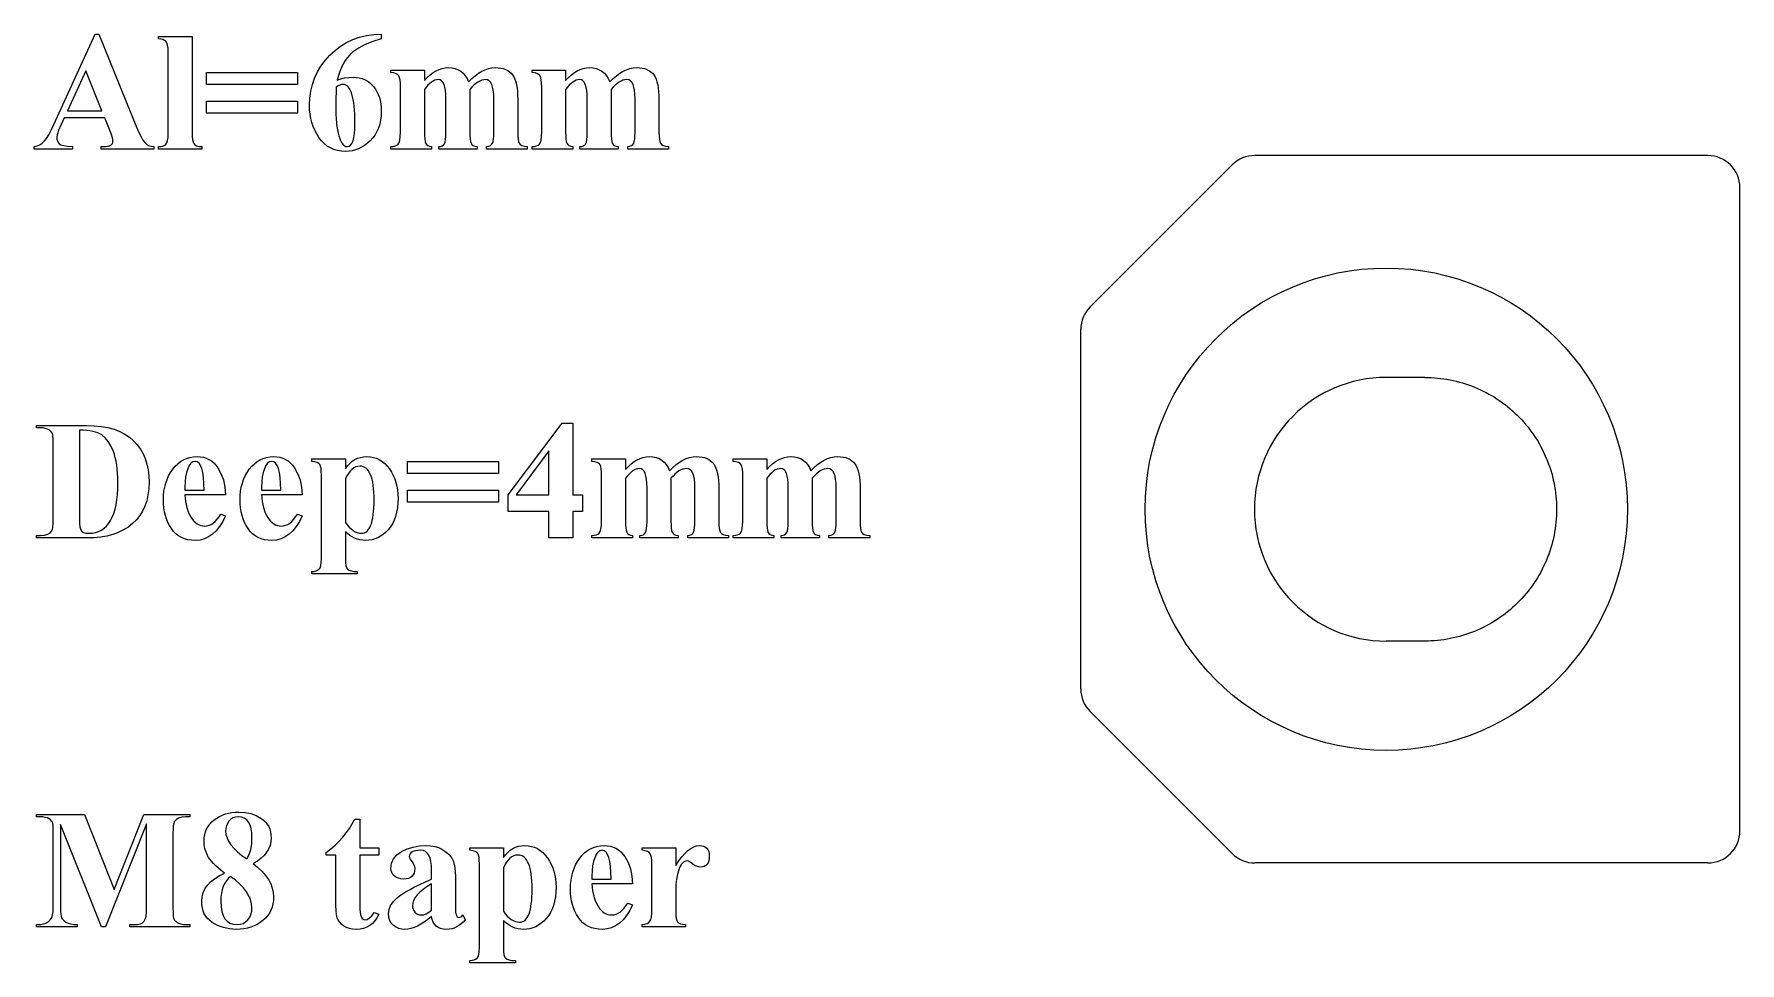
# Model space of a CAD drawing. Header units: millimetres. Extents: x -42.1 to 11, y -14.1 to 14.8.
import ezdxf

# ---------------------------------------------------------------- set-up
doc = ezdxf.new("R2010")
doc.units = ezdxf.units.MM

msp = doc.modelspace()

# ---------------------------------------------------------------- linework, layer by layer
at = {"color": 7, "linetype": 'Continuous', "lineweight": 25}
for p, q in [((-4.793, 10.707), (-9.207, 6.293)), ((10, 11), (-4.086, 11)), ((11, -10), (11, 10)), ((-9.5, -5.586), (-9.5, 5.586)), ((-9.207, -6.293), (-4.793, -10.707)), ((10, -11), (-4.086, -11))]:
    msp.add_line(p, q, dxfattribs=at)
at = {"color": 7, "linetype": 'Continuous', "flags": 128}
for points in [[(-39.857, 12.169), (-41.12, 12.169), (-41.12, 12.169), (-41.258, 11.868), (-41.258, 11.868), (-41.293, 11.787), (-41.319, 11.711), (-41.34, 11.639), (-41.353, 11.571), (-41.353, 11.571), (-41.348, 11.511), (-41.333, 11.457), (-41.31, 11.41), (-41.276, 11.369), (-41.222, 11.335), (-41.134, 11.31), (-41.016, 11.289), (-40.864, 11.276), (-40.864, 11.276), (-40.864, 11.201), (-40.864, 11.201), (-42.056, 11.201), (-42.056, 11.201), (-42.056, 11.276), (-42.056, 11.276), (-41.965, 11.297), (-41.882, 11.332), (-41.807, 11.381), (-41.74, 11.442), (-41.674, 11.527), (-41.602, 11.642), (-41.524, 11.788), (-41.44, 11.965), (-41.44, 11.965), (-40.157, 14.776), (-40.157, 14.776), (-40.045, 14.776), (-40.045, 14.776), (-38.868, 11.886), (-38.868, 11.886), (-38.797, 11.72), (-38.73, 11.585), (-38.671, 11.481), (-38.616, 11.406), (-38.559, 11.355), (-38.493, 11.315), (-38.417, 11.29), (-38.332, 11.276), (-38.332, 11.276), (-38.332, 11.201), (-38.332, 11.201), (-39.971, 11.201), (-39.971, 11.201), (-39.971, 11.276), (-39.971, 11.276), (-39.908, 11.276), (-39.908, 11.276), (-39.837, 11.278), (-39.774, 11.288), (-39.722, 11.3), (-39.679, 11.32), (-39.646, 11.345), (-39.622, 11.376), (-39.608, 11.411), (-39.603, 11.453), (-39.603, 11.453), (-39.608, 11.509), (-39.624, 11.577), (-39.65, 11.659), (-39.686, 11.753), (-39.686, 11.753), (-39.857, 12.169)], [(-37.141, 14.701), (-37.141, 11.685), (-37.141, 11.685), (-37.137, 11.583), (-37.128, 11.497), (-37.113, 11.427), (-37.092, 11.374), (-37.058, 11.334), (-37.005, 11.305), (-36.934, 11.285), (-36.843, 11.276), (-36.843, 11.276), (-36.843, 11.201), (-36.843, 11.201), (-38.183, 11.201), (-38.183, 11.201), (-38.183, 11.276), (-38.183, 11.276), (-38.116, 11.282), (-38.057, 11.296), (-38.007, 11.317), (-37.964, 11.347), (-37.93, 11.393), (-37.905, 11.466), (-37.89, 11.564), (-37.886, 11.688), (-37.886, 11.688), (-37.886, 14.217), (-37.886, 14.217), (-37.89, 14.34), (-37.904, 14.436), (-37.926, 14.507), (-37.959, 14.552), (-38, 14.582), (-38.051, 14.605), (-38.112, 14.619), (-38.183, 14.627), (-38.183, 14.627), (-38.183, 14.701), (-38.183, 14.701), (-37.141, 14.701)], [(-31.258, 14.776), (-31.258, 14.627), (-31.258, 14.627), (-31.523, 14.551), (-31.761, 14.457), (-31.971, 14.343), (-32.154, 14.21), (-32.235, 14.135), (-32.31, 14.05), (-32.378, 13.956), (-32.441, 13.852), (-32.498, 13.739), (-32.548, 13.616), (-32.593, 13.484), (-32.63, 13.342), (-32.63, 13.342), (-32.518, 13.383), (-32.397, 13.412), (-32.268, 13.43), (-32.129, 13.435), (-32.129, 13.435), (-32.034, 13.431), (-31.942, 13.417), (-31.856, 13.395), (-31.775, 13.362), (-31.698, 13.321), (-31.627, 13.27), (-31.559, 13.211), (-31.498, 13.142), (-31.442, 13.067), (-31.393, 12.985), (-31.351, 12.898), (-31.317, 12.806), (-31.292, 12.708), (-31.273, 12.606), (-31.261, 12.498), (-31.258, 12.384), (-31.258, 12.384), (-31.264, 12.239), (-31.28, 12.103), (-31.307, 11.976), (-31.344, 11.856), (-31.393, 11.745), (-31.452, 11.641), (-31.522, 11.546), (-31.604, 11.459), (-31.691, 11.381), (-31.78, 11.313), (-31.871, 11.256), (-31.964, 11.21), (-32.061, 11.173), (-32.159, 11.148), (-32.257, 11.132), (-32.36, 11.127), (-32.36, 11.127), (-32.491, 11.134), (-32.616, 11.154), (-32.732, 11.187), (-32.84, 11.235), (-32.942, 11.296), (-33.035, 11.37), (-33.12, 11.459), (-33.198, 11.56), (-33.266, 11.67), (-33.327, 11.784), (-33.377, 11.904), (-33.419, 12.028), (-33.45, 12.154), (-33.473, 12.287), (-33.487, 12.423), (-33.492, 12.564), (-33.492, 12.564), (-33.482, 12.789), (-33.452, 13.004), (-33.402, 13.211), (-33.334, 13.41), (-33.244, 13.601), (-33.136, 13.782), (-33.007, 13.956), (-32.859, 14.12), (-32.695, 14.271), (-32.522, 14.401), (-32.337, 14.513), (-32.142, 14.605), (-31.936, 14.677), (-31.721, 14.729), (-31.494, 14.763), (-31.258, 14.776)], [(-39.946, 12.393), (-40.452, 13.634), (-40.452, 13.634), (-41.019, 12.393), (-41.019, 12.393), (-39.946, 12.393)], [(-36.694, 13.584), (-33.864, 13.584), (-33.864, 13.584), (-33.864, 13.212), (-33.864, 13.212), (-36.694, 13.212), (-36.694, 13.212), (-36.694, 13.584)], [(-29.917, 13.659), (-29.918, 13.337), (-29.918, 13.337), (-29.828, 13.43), (-29.737, 13.51), (-29.645, 13.579), (-29.553, 13.634), (-29.46, 13.677), (-29.367, 13.709), (-29.273, 13.728), (-29.177, 13.733), (-29.177, 13.733), (-29.066, 13.726), (-28.963, 13.705), (-28.87, 13.67), (-28.787, 13.622), (-28.712, 13.559), (-28.647, 13.483), (-28.591, 13.392), (-28.545, 13.288), (-28.545, 13.288), (-28.442, 13.392), (-28.339, 13.483), (-28.235, 13.559), (-28.131, 13.622), (-28.027, 13.67), (-27.922, 13.705), (-27.817, 13.726), (-27.713, 13.733), (-27.713, 13.733), (-27.622, 13.73), (-27.537, 13.719), (-27.46, 13.702), (-27.389, 13.676), (-27.325, 13.645), (-27.268, 13.605), (-27.217, 13.56), (-27.174, 13.506), (-27.137, 13.445), (-27.104, 13.374), (-27.076, 13.292), (-27.053, 13.202), (-27.035, 13.099), (-27.024, 12.989), (-27.016, 12.868), (-27.013, 12.736), (-27.013, 12.736), (-27.013, 11.72), (-27.013, 11.72), (-27.011, 11.604), (-27.002, 11.51), (-26.988, 11.435), (-26.968, 11.383), (-26.934, 11.346), (-26.882, 11.315), (-26.808, 11.292), (-26.715, 11.276), (-26.715, 11.276), (-26.715, 11.201), (-26.715, 11.201), (-27.981, 11.201), (-27.981, 11.201), (-27.981, 11.276), (-27.981, 11.276), (-27.917, 11.288), (-27.865, 11.311), (-27.827, 11.342), (-27.8, 11.385), (-27.781, 11.441), (-27.768, 11.516), (-27.76, 11.606), (-27.758, 11.715), (-27.758, 11.715), (-27.758, 12.769), (-27.758, 12.769), (-27.761, 12.907), (-27.774, 13.028), (-27.794, 13.129), (-27.822, 13.213), (-27.858, 13.277), (-27.901, 13.324), (-27.953, 13.352), (-28.013, 13.361), (-28.013, 13.361), (-28.073, 13.356), (-28.134, 13.342), (-28.194, 13.318), (-28.255, 13.285), (-28.316, 13.242), (-28.378, 13.191), (-28.44, 13.129), (-28.503, 13.058), (-28.503, 13.058), (-28.503, 11.722), (-28.503, 11.722), (-28.5, 11.61), (-28.493, 11.516), (-28.482, 11.44), (-28.465, 11.383), (-28.44, 11.341), (-28.4, 11.308), (-28.347, 11.288), (-28.279, 11.276), (-28.279, 11.276), (-28.279, 11.201), (-28.279, 11.201), (-29.471, 11.201), (-29.471, 11.201), (-29.471, 11.276), (-29.471, 11.276), (-29.41, 11.285), (-29.36, 11.303), (-29.322, 11.331), (-29.294, 11.368), (-29.273, 11.421), (-29.259, 11.497), (-29.25, 11.594), (-29.247, 11.713), (-29.247, 11.713), (-29.247, 12.766), (-29.247, 12.766), (-29.251, 12.906), (-29.262, 13.027), (-29.28, 13.128), (-29.305, 13.212), (-29.339, 13.277), (-29.38, 13.324), (-29.428, 13.352), (-29.482, 13.361), (-29.482, 13.361), (-29.535, 13.356), (-29.588, 13.342), (-29.642, 13.318), (-29.695, 13.285), (-29.75, 13.242), (-29.806, 13.191), (-29.862, 13.129), (-29.918, 13.058), (-29.918, 13.058), (-29.918, 11.722), (-29.918, 11.722), (-29.915, 11.61), (-29.908, 11.517), (-29.895, 11.441), (-29.879, 11.385), (-29.854, 11.343), (-29.814, 11.312), (-29.76, 11.289), (-29.694, 11.276), (-29.694, 11.276), (-29.694, 11.201), (-29.694, 11.201), (-30.96, 11.201), (-30.96, 11.201), (-30.96, 11.276), (-30.96, 11.276), (-30.888, 11.285), (-30.826, 11.301), (-30.775, 11.325), (-30.734, 11.355), (-30.703, 11.404), (-30.68, 11.482), (-30.667, 11.589), (-30.662, 11.725), (-30.662, 11.725), (-30.662, 13.14), (-30.662, 13.14), (-30.665, 13.254), (-30.674, 13.347), (-30.688, 13.42), (-30.708, 13.474), (-30.74, 13.513), (-30.794, 13.545), (-30.867, 13.568), (-30.96, 13.584), (-30.96, 13.584), (-30.96, 13.659), (-30.96, 13.659), (-29.918, 13.659)], [(-25.524, 13.659), (-25.524, 13.337), (-25.524, 13.337), (-25.434, 13.43), (-25.344, 13.51), (-25.252, 13.579), (-25.16, 13.634), (-25.067, 13.677), (-24.974, 13.709), (-24.879, 13.728), (-24.784, 13.733), (-24.784, 13.733), (-24.672, 13.726), (-24.57, 13.705), (-24.477, 13.67), (-24.393, 13.622), (-24.318, 13.559), (-24.253, 13.483), (-24.197, 13.392), (-24.151, 13.288), (-24.151, 13.288), (-24.048, 13.392), (-23.945, 13.483), (-23.841, 13.559), (-23.738, 13.622), (-23.633, 13.67), (-23.528, 13.705), (-23.424, 13.726), (-23.319, 13.733), (-23.319, 13.733), (-23.228, 13.73), (-23.143, 13.719), (-23.066, 13.702), (-22.995, 13.676), (-22.931, 13.645), (-22.874, 13.605), (-22.823, 13.56), (-22.78, 13.506), (-22.743, 13.445), (-22.71, 13.374), (-22.682, 13.292), (-22.659, 13.202), (-22.642, 13.099), (-22.63, 12.989), (-22.622, 12.868), (-22.62, 12.736), (-22.62, 12.736), (-22.62, 11.72), (-22.62, 11.72), (-22.617, 11.604), (-22.608, 11.51), (-22.594, 11.435), (-22.574, 11.383), (-22.541, 11.346), (-22.488, 11.315), (-22.415, 11.292), (-22.322, 11.276), (-22.322, 11.276), (-22.322, 11.201), (-22.322, 11.201), (-23.588, 11.201), (-23.588, 11.201), (-23.588, 11.276), (-23.588, 11.276), (-23.524, 11.288), (-23.471, 11.311), (-23.433, 11.342), (-23.406, 11.385), (-23.388, 11.441), (-23.375, 11.516), (-23.367, 11.606), (-23.364, 11.715), (-23.364, 11.715), (-23.364, 12.769), (-23.364, 12.769), (-23.368, 12.907), (-23.381, 13.028), (-23.4, 13.129), (-23.428, 13.213), (-23.464, 13.277), (-23.507, 13.324), (-23.56, 13.352), (-23.619, 13.361), (-23.619, 13.361), (-23.68, 13.356), (-23.74, 13.342), (-23.801, 13.318), (-23.861, 13.285), (-23.923, 13.242), (-23.984, 13.191), (-24.046, 13.129), (-24.109, 13.058), (-24.109, 13.058), (-24.109, 11.722), (-24.109, 11.722), (-24.107, 11.61), (-24.1, 11.516), (-24.088, 11.44), (-24.072, 11.383), (-24.046, 11.341), (-24.007, 11.308), (-23.953, 11.288), (-23.886, 11.276), (-23.886, 11.276), (-23.886, 11.201), (-23.886, 11.201), (-25.077, 11.201), (-25.077, 11.201), (-25.077, 11.276), (-25.077, 11.276), (-25.017, 11.285), (-24.967, 11.303), (-24.928, 11.331), (-24.9, 11.368), (-24.879, 11.421), (-24.865, 11.497), (-24.856, 11.594), (-24.854, 11.713), (-24.854, 11.713), (-24.854, 12.766), (-24.854, 12.766), (-24.857, 12.906), (-24.869, 13.027), (-24.886, 13.128), (-24.912, 13.212), (-24.946, 13.277), (-24.986, 13.324), (-25.034, 13.352), (-25.089, 13.361), (-25.089, 13.361), (-25.141, 13.356), (-25.195, 13.342), (-25.248, 13.318), (-25.302, 13.285), (-25.356, 13.242), (-25.412, 13.191), (-25.468, 13.129), (-25.524, 13.058), (-25.524, 13.058), (-25.524, 11.722), (-25.524, 11.722), (-25.522, 11.61), (-25.515, 11.517), (-25.502, 11.441), (-25.485, 11.385), (-25.46, 11.343), (-25.42, 11.312), (-25.367, 11.289), (-25.3, 11.276), (-25.3, 11.276), (-25.3, 11.201), (-25.3, 11.201), (-26.566, 11.201), (-26.566, 11.201), (-26.566, 11.276), (-26.566, 11.276), (-26.494, 11.285), (-26.433, 11.301), (-26.381, 11.325), (-26.341, 11.355), (-26.309, 11.404), (-26.286, 11.482), (-26.273, 11.589), (-26.269, 11.725), (-26.269, 11.725), (-26.269, 13.14), (-26.269, 13.14), (-26.271, 13.254), (-26.28, 13.347), (-26.294, 13.42), (-26.314, 13.474), (-26.347, 13.513), (-26.4, 13.545), (-26.473, 13.568), (-26.566, 13.584), (-26.566, 13.584), (-26.566, 13.659), (-26.566, 13.659), (-25.524, 13.659)], [(-32.657, 13.125), (-32.664, 12.951), (-32.668, 12.804), (-32.672, 12.679), (-32.673, 12.58), (-32.673, 12.58), (-32.672, 12.427), (-32.667, 12.282), (-32.659, 12.146), (-32.648, 12.021), (-32.636, 11.904), (-32.619, 11.797), (-32.6, 11.699), (-32.577, 11.611), (-32.552, 11.533), (-32.525, 11.464), (-32.495, 11.407), (-32.463, 11.36), (-32.43, 11.324), (-32.394, 11.297), (-32.356, 11.282), (-32.316, 11.276), (-32.316, 11.276), (-32.26, 11.288), (-32.211, 11.321), (-32.17, 11.378), (-32.136, 11.459), (-32.111, 11.561), (-32.092, 11.687), (-32.081, 11.834), (-32.077, 12.005), (-32.077, 12.005), (-32.078, 12.152), (-32.083, 12.288), (-32.09, 12.415), (-32.1, 12.534), (-32.113, 12.642), (-32.129, 12.741), (-32.148, 12.83), (-32.169, 12.911), (-32.195, 12.982), (-32.221, 13.042), (-32.252, 13.095), (-32.285, 13.136), (-32.321, 13.17), (-32.36, 13.193), (-32.402, 13.207), (-32.447, 13.212), (-32.447, 13.212), (-32.49, 13.206), (-32.54, 13.19), (-32.595, 13.163), (-32.657, 13.125)], [(-36.694, 12.691), (-33.864, 12.691), (-33.864, 12.691), (-33.864, 12.318), (-33.864, 12.318), (-36.694, 12.318), (-36.694, 12.318), (-36.694, 12.691)], [(-27.311, 0.446), (-25.631, 2.68), (-25.631, 2.68), (-25.3, 2.68), (-25.3, 2.68), (-25.3, 0.446), (-25.3, 0.446), (-25.003, 0.446), (-25.003, 0.446), (-25.003, -0.075), (-25.003, -0.075), (-25.3, -0.075), (-25.3, -0.075), (-25.3, -0.894), (-25.3, -0.894), (-26.045, -0.894), (-26.045, -0.894), (-26.045, -0.075), (-26.045, -0.075), (-27.311, -0.075), (-27.311, -0.075), (-27.311, 0.446)], [(-41.981, -0.894), (-41.981, -0.82), (-41.981, -0.82), (-41.859, -0.82), (-41.859, -0.82), (-41.733, -0.809), (-41.631, -0.779), (-41.552, -0.73), (-41.5, -0.667), (-41.482, -0.619), (-41.469, -0.543), (-41.462, -0.441), (-41.46, -0.311), (-41.46, -0.311), (-41.46, 2.023), (-41.46, 2.023), (-41.461, 2.12), (-41.464, 2.203), (-41.469, 2.268), (-41.476, 2.318), (-41.489, 2.359), (-41.512, 2.397), (-41.546, 2.432), (-41.59, 2.466), (-41.644, 2.495), (-41.707, 2.515), (-41.778, 2.528), (-41.859, 2.531), (-41.859, 2.531), (-41.981, 2.531), (-41.981, 2.531), (-41.981, 2.606), (-41.981, 2.606), (-40.427, 2.606), (-40.427, 2.606), (-40.188, 2.599), (-39.966, 2.577), (-39.759, 2.539), (-39.568, 2.487), (-39.394, 2.421), (-39.234, 2.339), (-39.09, 2.243), (-38.962, 2.131), (-38.849, 2.008), (-38.751, 1.873), (-38.669, 1.728), (-38.601, 1.574), (-38.549, 1.407), (-38.512, 1.23), (-38.488, 1.044), (-38.481, 0.846), (-38.481, 0.846), (-38.489, 0.64), (-38.514, 0.448), (-38.553, 0.267), (-38.609, 0.099), (-38.683, -0.057), (-38.771, -0.199), (-38.875, -0.33), (-38.996, -0.448), (-39.131, -0.552), (-39.277, -0.643), (-39.438, -0.72), (-39.61, -0.783), (-39.795, -0.832), (-39.993, -0.866), (-40.203, -0.887), (-40.427, -0.894), (-40.427, -0.894), (-41.981, -0.894)], [(-40.641, 2.457), (-40.641, -0.354), (-40.641, -0.354), (-40.639, -0.457), (-40.629, -0.542), (-40.615, -0.61), (-40.596, -0.662), (-40.564, -0.698), (-40.515, -0.724), (-40.449, -0.74), (-40.365, -0.745), (-40.365, -0.745), (-40.255, -0.74), (-40.151, -0.721), (-40.054, -0.69), (-39.965, -0.646), (-39.882, -0.592), (-39.807, -0.524), (-39.739, -0.444), (-39.679, -0.352), (-39.625, -0.247), (-39.579, -0.131), (-39.539, -0.002), (-39.506, 0.14), (-39.482, 0.294), (-39.463, 0.459), (-39.453, 0.637), (-39.449, 0.828), (-39.449, 0.828), (-39.452, 0.976), (-39.459, 1.116), (-39.469, 1.249), (-39.484, 1.375), (-39.505, 1.492), (-39.53, 1.603), (-39.558, 1.705), (-39.591, 1.8), (-39.667, 1.97), (-39.751, 2.112), (-39.845, 2.226), (-39.949, 2.314), (-40.007, 2.347), (-40.073, 2.378), (-40.146, 2.402), (-40.229, 2.423), (-40.32, 2.438), (-40.419, 2.449), (-40.526, 2.456), (-40.641, 2.457)], [(-36.098, 0.446), (-37.364, 0.446), (-37.364, 0.446), (-37.345, 0.242), (-37.306, 0.057), (-37.249, -0.107), (-37.173, -0.252), (-37.129, -0.315), (-37.083, -0.37), (-37.033, -0.416), (-36.98, -0.455), (-36.926, -0.484), (-36.869, -0.505), (-36.809, -0.517), (-36.746, -0.522), (-36.746, -0.522), (-36.68, -0.516), (-36.615, -0.499), (-36.551, -0.47), (-36.488, -0.429), (-36.426, -0.377), (-36.365, -0.313), (-36.305, -0.237), (-36.247, -0.15), (-36.247, -0.15), (-36.098, -0.207), (-36.098, -0.207), (-36.188, -0.386), (-36.287, -0.541), (-36.393, -0.671), (-36.506, -0.778), (-36.628, -0.862), (-36.758, -0.921), (-36.895, -0.957), (-37.041, -0.969), (-37.041, -0.969), (-37.161, -0.963), (-37.274, -0.946), (-37.378, -0.918), (-37.475, -0.877), (-37.564, -0.826), (-37.646, -0.762), (-37.719, -0.687), (-37.786, -0.601), (-37.844, -0.507), (-37.895, -0.407), (-37.937, -0.303), (-37.972, -0.193), (-38, -0.079), (-38.019, 0.041), (-38.031, 0.166), (-38.035, 0.295), (-38.035, 0.295), (-38.03, 0.432), (-38.016, 0.564), (-37.994, 0.689), (-37.962, 0.811), (-37.922, 0.927), (-37.872, 1.038), (-37.812, 1.144), (-37.745, 1.244), (-37.669, 1.336), (-37.589, 1.417), (-37.503, 1.484), (-37.411, 1.54), (-37.313, 1.582), (-37.21, 1.613), (-37.101, 1.632), (-36.987, 1.638), (-36.987, 1.638), (-36.886, 1.632), (-36.792, 1.617), (-36.702, 1.589), (-36.62, 1.551), (-36.542, 1.503), (-36.47, 1.444), (-36.404, 1.373), (-36.344, 1.293), (-36.243, 1.112), (-36.168, 0.91), (-36.119, 0.688), (-36.098, 0.446)], [(-33.715, 0.446), (-34.981, 0.446), (-34.981, 0.446), (-34.962, 0.242), (-34.923, 0.057), (-34.866, -0.107), (-34.791, -0.252), (-34.746, -0.315), (-34.7, -0.37), (-34.65, -0.416), (-34.597, -0.455), (-34.543, -0.484), (-34.486, -0.505), (-34.426, -0.517), (-34.363, -0.522), (-34.363, -0.522), (-34.297, -0.516), (-34.232, -0.499), (-34.168, -0.47), (-34.105, -0.429), (-34.044, -0.377), (-33.982, -0.313), (-33.922, -0.237), (-33.864, -0.15), (-33.864, -0.15), (-33.715, -0.207), (-33.715, -0.207), (-33.805, -0.386), (-33.904, -0.541), (-34.01, -0.671), (-34.123, -0.778), (-34.245, -0.862), (-34.375, -0.921), (-34.512, -0.957), (-34.658, -0.969), (-34.658, -0.969), (-34.778, -0.963), (-34.891, -0.946), (-34.995, -0.918), (-35.092, -0.877), (-35.181, -0.826), (-35.263, -0.762), (-35.336, -0.687), (-35.403, -0.601), (-35.461, -0.507), (-35.512, -0.407), (-35.554, -0.303), (-35.589, -0.193), (-35.617, -0.079), (-35.636, 0.041), (-35.648, 0.166), (-35.652, 0.295), (-35.652, 0.295), (-35.647, 0.432), (-35.633, 0.564), (-35.611, 0.689), (-35.579, 0.811), (-35.539, 0.927), (-35.489, 1.038), (-35.429, 1.144), (-35.362, 1.244), (-35.286, 1.336), (-35.206, 1.417), (-35.12, 1.484), (-35.028, 1.54), (-34.93, 1.582), (-34.827, 1.613), (-34.718, 1.632), (-34.604, 1.638), (-34.604, 1.638), (-34.503, 1.632), (-34.409, 1.617), (-34.319, 1.589), (-34.237, 1.551), (-34.159, 1.503), (-34.087, 1.444), (-34.021, 1.373), (-33.961, 1.293), (-33.86, 1.112), (-33.785, 0.91), (-33.736, 0.688), (-33.715, 0.446)], [(-32.375, -0.69), (-32.375, -1.565), (-32.375, -1.565), (-32.37, -1.669), (-32.358, -1.754), (-32.335, -1.821), (-32.304, -1.866), (-32.259, -1.897), (-32.193, -1.919), (-32.107, -1.932), (-32.003, -1.937), (-32.003, -1.937), (-32.003, -2.011), (-32.003, -2.011), (-33.418, -2.011), (-33.418, -2.011), (-33.418, -1.937), (-33.418, -1.937), (-33.349, -1.931), (-33.288, -1.918), (-33.237, -1.897), (-33.195, -1.868), (-33.163, -1.823), (-33.138, -1.751), (-33.124, -1.654), (-33.12, -1.531), (-33.12, -1.531), (-33.12, 1.073), (-33.12, 1.073), (-33.123, 1.178), (-33.131, 1.265), (-33.148, 1.335), (-33.169, 1.387), (-33.202, 1.427), (-33.255, 1.457), (-33.327, 1.478), (-33.418, 1.489), (-33.418, 1.489), (-33.418, 1.563), (-33.418, 1.563), (-32.375, 1.563), (-32.375, 1.563), (-32.375, 1.262), (-32.375, 1.262), (-32.307, 1.35), (-32.235, 1.426), (-32.16, 1.491), (-32.079, 1.543), (-31.994, 1.585), (-31.905, 1.614), (-31.812, 1.632), (-31.714, 1.638), (-31.714, 1.638), (-31.606, 1.632), (-31.502, 1.613), (-31.406, 1.584), (-31.314, 1.542), (-31.228, 1.487), (-31.147, 1.421), (-31.072, 1.343), (-31.003, 1.254), (-30.94, 1.156), (-30.887, 1.053), (-30.84, 0.946), (-30.803, 0.836), (-30.774, 0.72), (-30.753, 0.6), (-30.741, 0.475), (-30.737, 0.346), (-30.737, 0.346), (-30.741, 0.189), (-30.755, 0.042), (-30.78, -0.095), (-30.812, -0.223), (-30.855, -0.34), (-30.908, -0.449), (-30.971, -0.546), (-31.042, -0.635), (-31.118, -0.713), (-31.199, -0.781), (-31.282, -0.838), (-31.368, -0.885), (-31.457, -0.922), (-31.549, -0.948), (-31.643, -0.964), (-31.741, -0.969), (-31.741, -0.969), (-31.833, -0.964), (-31.92, -0.951), (-32.005, -0.929), (-32.086, -0.899), (-32.163, -0.859), (-32.238, -0.812), (-32.307, -0.755), (-32.375, -0.69)], [(-27.061, 0.446), (-26.045, 0.446), (-26.045, 0.446), (-26.045, 1.816), (-26.045, 1.816), (-27.061, 0.446)], [(-23.662, 1.563), (-23.662, 1.241), (-23.662, 1.241), (-23.573, 1.334), (-23.482, 1.414), (-23.39, 1.483), (-23.298, 1.539), (-23.205, 1.582), (-23.112, 1.613), (-23.018, 1.632), (-22.922, 1.638), (-22.922, 1.638), (-22.81, 1.631), (-22.708, 1.61), (-22.615, 1.575), (-22.531, 1.526), (-22.457, 1.463), (-22.392, 1.387), (-22.336, 1.297), (-22.289, 1.192), (-22.289, 1.192), (-22.187, 1.297), (-22.083, 1.387), (-21.98, 1.463), (-21.876, 1.526), (-21.771, 1.575), (-21.667, 1.61), (-21.562, 1.631), (-21.457, 1.638), (-21.457, 1.638), (-21.366, 1.634), (-21.282, 1.624), (-21.205, 1.606), (-21.134, 1.581), (-21.07, 1.549), (-21.013, 1.51), (-20.962, 1.464), (-20.919, 1.411), (-20.881, 1.349), (-20.849, 1.278), (-20.821, 1.197), (-20.797, 1.106), (-20.78, 1.003), (-20.768, 0.893), (-20.76, 0.772), (-20.758, 0.64), (-20.758, 0.64), (-20.758, -0.375), (-20.758, -0.375), (-20.756, -0.492), (-20.746, -0.586), (-20.732, -0.66), (-20.713, -0.713), (-20.679, -0.75), (-20.626, -0.78), (-20.553, -0.804), (-20.46, -0.82), (-20.46, -0.82), (-20.46, -0.894), (-20.46, -0.894), (-21.726, -0.894), (-21.726, -0.894), (-21.726, -0.82), (-21.726, -0.82), (-21.662, -0.808), (-21.61, -0.785), (-21.571, -0.754), (-21.545, -0.71), (-21.526, -0.655), (-21.513, -0.58), (-21.505, -0.489), (-21.503, -0.381), (-21.503, -0.381), (-21.503, 0.673), (-21.503, 0.673), (-21.506, 0.811), (-21.519, 0.932), (-21.539, 1.034), (-21.567, 1.117), (-21.603, 1.181), (-21.646, 1.228), (-21.698, 1.256), (-21.757, 1.265), (-21.757, 1.265), (-21.818, 1.261), (-21.878, 1.247), (-21.939, 1.222), (-21.999, 1.19), (-22.061, 1.147), (-22.123, 1.095), (-22.184, 1.034), (-22.247, 0.963), (-22.247, 0.963), (-22.247, -0.374), (-22.247, -0.374), (-22.245, -0.486), (-22.238, -0.58), (-22.226, -0.656), (-22.21, -0.713), (-22.184, -0.755), (-22.145, -0.787), (-22.091, -0.808), (-22.024, -0.82), (-22.024, -0.82), (-22.024, -0.894), (-22.024, -0.894), (-23.215, -0.894), (-23.215, -0.894), (-23.215, -0.82), (-23.215, -0.82), (-23.155, -0.811), (-23.105, -0.793), (-23.066, -0.765), (-23.039, -0.728), (-23.018, -0.674), (-23.004, -0.599), (-22.994, -0.502), (-22.992, -0.382), (-22.992, -0.382), (-22.992, 0.671), (-22.992, 0.671), (-22.995, 0.81), (-23.007, 0.931), (-23.025, 1.033), (-23.05, 1.116), (-23.084, 1.181), (-23.125, 1.228), (-23.172, 1.256), (-23.227, 1.265), (-23.227, 1.265), (-23.279, 1.261), (-23.333, 1.247), (-23.386, 1.222), (-23.44, 1.19), (-23.495, 1.147), (-23.55, 1.095), (-23.606, 1.034), (-23.662, 0.963), (-23.662, 0.963), (-23.662, -0.374), (-23.662, -0.374), (-23.66, -0.486), (-23.653, -0.579), (-23.64, -0.655), (-23.624, -0.71), (-23.598, -0.752), (-23.559, -0.784), (-23.505, -0.807), (-23.439, -0.82), (-23.439, -0.82), (-23.439, -0.894), (-23.439, -0.894), (-24.705, -0.894), (-24.705, -0.894), (-24.705, -0.82), (-24.705, -0.82), (-24.633, -0.811), (-24.571, -0.794), (-24.52, -0.771), (-24.479, -0.741), (-24.448, -0.692), (-24.424, -0.614), (-24.412, -0.507), (-24.407, -0.371), (-24.407, -0.371), (-24.407, 1.044), (-24.407, 1.044), (-24.409, 1.158), (-24.419, 1.251), (-24.432, 1.325), (-24.452, 1.378), (-24.485, 1.418), (-24.538, 1.449), (-24.612, 1.472), (-24.705, 1.489), (-24.705, 1.489), (-24.705, 1.563), (-24.705, 1.563), (-23.662, 1.563)], [(-19.269, 1.563), (-19.269, 1.241), (-19.269, 1.241), (-19.179, 1.334), (-19.088, 1.414), (-18.996, 1.483), (-18.904, 1.539), (-18.811, 1.582), (-18.718, 1.613), (-18.624, 1.632), (-18.529, 1.638), (-18.529, 1.638), (-18.417, 1.631), (-18.314, 1.61), (-18.221, 1.575), (-18.138, 1.526), (-18.063, 1.463), (-17.998, 1.387), (-17.942, 1.297), (-17.896, 1.192), (-17.896, 1.192), (-17.793, 1.297), (-17.69, 1.387), (-17.586, 1.463), (-17.483, 1.526), (-17.378, 1.575), (-17.273, 1.61), (-17.168, 1.631), (-17.064, 1.638), (-17.064, 1.638), (-16.973, 1.634), (-16.888, 1.624), (-16.811, 1.606), (-16.74, 1.581), (-16.676, 1.549), (-16.619, 1.51), (-16.568, 1.464), (-16.525, 1.411), (-16.488, 1.349), (-16.455, 1.278), (-16.427, 1.197), (-16.404, 1.106), (-16.386, 1.003), (-16.375, 0.893), (-16.367, 0.772), (-16.364, 0.64), (-16.364, 0.64), (-16.364, -0.375), (-16.364, -0.375), (-16.362, -0.492), (-16.353, -0.586), (-16.339, -0.66), (-16.319, -0.713), (-16.285, -0.75), (-16.233, -0.78), (-16.16, -0.804), (-16.066, -0.82), (-16.066, -0.82), (-16.066, -0.894), (-16.066, -0.894), (-17.332, -0.894), (-17.332, -0.894), (-17.332, -0.82), (-17.332, -0.82), (-17.268, -0.808), (-17.216, -0.785), (-17.178, -0.754), (-17.151, -0.71), (-17.132, -0.655), (-17.119, -0.58), (-17.111, -0.489), (-17.109, -0.381), (-17.109, -0.381), (-17.109, 0.673), (-17.109, 0.673), (-17.112, 0.811), (-17.125, 0.932), (-17.145, 1.034), (-17.173, 1.117), (-17.209, 1.181), (-17.252, 1.228), (-17.304, 1.256), (-17.364, 1.265), (-17.364, 1.265), (-17.424, 1.261), (-17.485, 1.247), (-17.545, 1.222), (-17.606, 1.19), (-17.668, 1.147), (-17.729, 1.095), (-17.791, 1.034), (-17.854, 0.963), (-17.854, 0.963), (-17.854, -0.374), (-17.854, -0.374), (-17.851, -0.486), (-17.844, -0.58), (-17.833, -0.656), (-17.816, -0.713), (-17.791, -0.755), (-17.751, -0.787), (-17.698, -0.808), (-17.63, -0.82), (-17.63, -0.82), (-17.63, -0.894), (-17.63, -0.894), (-18.822, -0.894), (-18.822, -0.894), (-18.822, -0.82), (-18.822, -0.82), (-18.761, -0.811), (-18.711, -0.793), (-18.673, -0.765), (-18.645, -0.728), (-18.624, -0.674), (-18.61, -0.599), (-18.601, -0.502), (-18.598, -0.382), (-18.598, -0.382), (-18.598, 0.671), (-18.598, 0.671), (-18.602, 0.81), (-18.613, 0.931), (-18.631, 1.033), (-18.657, 1.116), (-18.69, 1.181), (-18.731, 1.228), (-18.779, 1.256), (-18.833, 1.265), (-18.833, 1.265), (-18.886, 1.261), (-18.939, 1.247), (-18.993, 1.222), (-19.046, 1.19), (-19.101, 1.147), (-19.157, 1.095), (-19.213, 1.034), (-19.269, 0.963), (-19.269, 0.963), (-19.269, -0.374), (-19.269, -0.374), (-19.266, -0.486), (-19.259, -0.579), (-19.246, -0.655), (-19.23, -0.71), (-19.205, -0.752), (-19.165, -0.784), (-19.111, -0.807), (-19.045, -0.82), (-19.045, -0.82), (-19.045, -0.894), (-19.045, -0.894), (-20.311, -0.894), (-20.311, -0.894), (-20.311, -0.82), (-20.311, -0.82), (-20.239, -0.811), (-20.177, -0.794), (-20.126, -0.771), (-20.085, -0.741), (-20.054, -0.692), (-20.031, -0.614), (-20.018, -0.507), (-20.013, -0.371), (-20.013, -0.371), (-20.013, 1.044), (-20.013, 1.044), (-20.016, 1.158), (-20.025, 1.251), (-20.039, 1.325), (-20.059, 1.378), (-20.091, 1.418), (-20.145, 1.449), (-20.218, 1.472), (-20.311, 1.489), (-20.311, 1.489), (-20.311, 1.563), (-20.311, 1.563), (-19.269, 1.563)], [(-36.769, 0.595), (-36.773, 0.804), (-36.786, 0.986), (-36.808, 1.14), (-36.838, 1.265), (-36.878, 1.363), (-36.927, 1.433), (-36.984, 1.475), (-37.049, 1.489), (-37.049, 1.489), (-37.116, 1.475), (-37.178, 1.432), (-37.232, 1.359), (-37.278, 1.259), (-37.315, 1.138), (-37.342, 1.002), (-37.358, 0.853), (-37.364, 0.689), (-37.364, 0.689), (-37.364, 0.595), (-37.364, 0.595), (-36.769, 0.595)], [(-34.386, 0.595), (-34.39, 0.804), (-34.403, 0.986), (-34.425, 1.14), (-34.455, 1.265), (-34.495, 1.363), (-34.544, 1.433), (-34.601, 1.475), (-34.666, 1.489), (-34.666, 1.489), (-34.733, 1.475), (-34.795, 1.432), (-34.849, 1.359), (-34.895, 1.259), (-34.932, 1.138), (-34.959, 1.002), (-34.976, 0.853), (-34.981, 0.689), (-34.981, 0.689), (-34.981, 0.595), (-34.981, 0.595), (-34.386, 0.595)], [(-32.375, -0.407), (-32.316, -0.486), (-32.255, -0.555), (-32.193, -0.613), (-32.131, -0.66), (-32.067, -0.698), (-32.003, -0.724), (-31.936, -0.74), (-31.869, -0.745), (-31.869, -0.745), (-31.822, -0.742), (-31.778, -0.729), (-31.737, -0.709), (-31.699, -0.681), (-31.664, -0.645), (-31.633, -0.601), (-31.604, -0.55), (-31.578, -0.489), (-31.556, -0.422), (-31.536, -0.345), (-31.52, -0.261), (-31.506, -0.169), (-31.495, -0.069), (-31.487, 0.039), (-31.483, 0.154), (-31.481, 0.279), (-31.481, 0.279), (-31.483, 0.407), (-31.488, 0.528), (-31.496, 0.639), (-31.508, 0.743), (-31.524, 0.838), (-31.543, 0.925), (-31.565, 1.003), (-31.591, 1.074), (-31.62, 1.136), (-31.652, 1.191), (-31.688, 1.236), (-31.727, 1.273), (-31.77, 1.302), (-31.816, 1.323), (-31.865, 1.335), (-31.919, 1.34), (-31.919, 1.34), (-31.986, 1.334), (-32.051, 1.315), (-32.113, 1.284), (-32.171, 1.241), (-32.227, 1.184), (-32.28, 1.116), (-32.328, 1.035), (-32.375, 0.942), (-32.375, 0.942), (-32.375, -0.407)], [(-30.439, 1.489), (-27.609, 1.489), (-27.609, 1.489), (-27.609, 1.116), (-27.609, 1.116), (-30.439, 1.116), (-30.439, 1.116), (-30.439, 1.489)], [(-30.439, 0.595), (-27.609, 0.595), (-27.609, 0.595), (-27.609, 0.223), (-27.609, 0.223), (-30.439, 0.223), (-30.439, 0.223), (-30.439, 0.595)], [(-39.562, -11.828), (-38.641, -9.49), (-38.641, -9.49), (-37.215, -9.49), (-37.215, -9.49), (-37.215, -9.565), (-37.215, -9.565), (-37.335, -9.565), (-37.335, -9.565), (-37.46, -9.575), (-37.563, -9.605), (-37.641, -9.654), (-37.696, -9.719), (-37.713, -9.768), (-37.726, -9.844), (-37.734, -9.944), (-37.737, -10.07), (-37.737, -10.07), (-37.737, -12.407), (-37.737, -12.407), (-37.735, -12.507), (-37.733, -12.59), (-37.729, -12.655), (-37.722, -12.703), (-37.709, -12.741), (-37.685, -12.778), (-37.653, -12.813), (-37.61, -12.848), (-37.556, -12.877), (-37.492, -12.898), (-37.419, -12.911), (-37.335, -12.916), (-37.335, -12.916), (-37.215, -12.916), (-37.215, -12.916), (-37.215, -12.99), (-37.215, -12.99), (-39.077, -12.99), (-39.077, -12.99), (-39.077, -12.916), (-39.077, -12.916), (-38.957, -12.916), (-38.957, -12.916), (-38.843, -12.909), (-38.75, -12.89), (-38.68, -12.857), (-38.631, -12.812), (-38.599, -12.747), (-38.574, -12.658), (-38.56, -12.544), (-38.556, -12.407), (-38.556, -12.407), (-38.556, -9.781), (-38.556, -9.781), (-39.839, -12.99), (-39.839, -12.99), (-39.959, -12.99), (-39.959, -12.99), (-41.237, -9.801), (-41.237, -9.801), (-41.237, -12.299), (-41.237, -12.299), (-41.235, -12.415), (-41.232, -12.513), (-41.225, -12.592), (-41.217, -12.654), (-41.201, -12.704), (-41.17, -12.752), (-41.126, -12.796), (-41.069, -12.836), (-40.998, -12.871), (-40.916, -12.896), (-40.821, -12.911), (-40.715, -12.916), (-40.715, -12.916), (-40.715, -12.99), (-40.715, -12.99), (-41.981, -12.99), (-41.981, -12.99), (-41.981, -12.916), (-41.981, -12.916), (-41.942, -12.916), (-41.942, -12.916), (-41.846, -12.911), (-41.764, -12.897), (-41.692, -12.874), (-41.632, -12.841), (-41.583, -12.803), (-41.543, -12.761), (-41.514, -12.715), (-41.493, -12.668), (-41.479, -12.608), (-41.468, -12.529), (-41.462, -12.43), (-41.46, -12.312), (-41.46, -12.312), (-41.46, -10.07), (-41.46, -10.07), (-41.461, -9.972), (-41.464, -9.89), (-41.468, -9.824), (-41.475, -9.775), (-41.488, -9.734), (-41.51, -9.696), (-41.545, -9.661), (-41.589, -9.629), (-41.644, -9.601), (-41.707, -9.581), (-41.78, -9.568), (-41.863, -9.565), (-41.863, -9.565), (-41.981, -9.565), (-41.981, -9.565), (-41.981, -9.49), (-41.981, -9.49), (-40.491, -9.49), (-40.491, -9.49), (-39.562, -11.828)], [(-35.242, -11.017), (-35.093, -11.138), (-34.965, -11.262), (-34.856, -11.388), (-34.767, -11.517), (-34.697, -11.647), (-34.649, -11.781), (-34.618, -11.917), (-34.609, -12.056), (-34.609, -12.056), (-34.614, -12.167), (-34.63, -12.273), (-34.656, -12.373), (-34.692, -12.468), (-34.738, -12.556), (-34.795, -12.64), (-34.863, -12.717), (-34.941, -12.789), (-35.027, -12.854), (-35.117, -12.91), (-35.213, -12.956), (-35.314, -12.996), (-35.421, -13.026), (-35.534, -13.047), (-35.652, -13.06), (-35.774, -13.065), (-35.774, -13.065), (-35.977, -13.051), (-36.168, -13.011), (-36.349, -12.944), (-36.517, -12.85), (-36.594, -12.793), (-36.659, -12.728), (-36.716, -12.656), (-36.762, -12.577), (-36.798, -12.491), (-36.822, -12.398), (-36.838, -12.298), (-36.843, -12.19), (-36.843, -12.19), (-36.833, -12.055), (-36.799, -11.928), (-36.744, -11.808), (-36.666, -11.694), (-36.567, -11.589), (-36.446, -11.49), (-36.302, -11.398), (-36.137, -11.315), (-36.137, -11.315), (-36.236, -11.234), (-36.325, -11.157), (-36.406, -11.084), (-36.475, -11.014), (-36.536, -10.948), (-36.587, -10.885), (-36.629, -10.827), (-36.66, -10.771), (-36.708, -10.662), (-36.742, -10.549), (-36.762, -10.433), (-36.769, -10.313), (-36.769, -10.313), (-36.764, -10.214), (-36.749, -10.12), (-36.724, -10.03), (-36.689, -9.946), (-36.646, -9.867), (-36.592, -9.794), (-36.528, -9.725), (-36.454, -9.661), (-36.373, -9.604), (-36.288, -9.554), (-36.198, -9.511), (-36.105, -9.477), (-36.008, -9.451), (-35.905, -9.431), (-35.799, -9.419), (-35.689, -9.416), (-35.689, -9.416), (-35.498, -9.428), (-35.319, -9.466), (-35.149, -9.528), (-34.991, -9.616), (-34.919, -9.669), (-34.856, -9.729), (-34.803, -9.795), (-34.76, -9.868), (-34.727, -9.949), (-34.702, -10.035), (-34.688, -10.128), (-34.683, -10.227), (-34.683, -10.227), (-34.692, -10.345), (-34.718, -10.459), (-34.761, -10.566), (-34.823, -10.669), (-34.901, -10.764), (-34.998, -10.854), (-35.11, -10.939), (-35.242, -11.017)], [(-35.435, -10.874), (-35.366, -10.735), (-35.318, -10.582), (-35.289, -10.41), (-35.279, -10.223), (-35.279, -10.223), (-35.286, -10.068), (-35.306, -9.935), (-35.339, -9.822), (-35.385, -9.729), (-35.444, -9.658), (-35.518, -9.605), (-35.604, -9.575), (-35.703, -9.565), (-35.703, -9.565), (-35.792, -9.573), (-35.871, -9.599), (-35.939, -9.643), (-35.996, -9.704), (-36.04, -9.775), (-36.073, -9.848), (-36.091, -9.926), (-36.098, -10.007), (-36.098, -10.007), (-36.088, -10.113), (-36.056, -10.22), (-36.005, -10.327), (-35.932, -10.435), (-35.839, -10.543), (-35.725, -10.652), (-35.591, -10.763), (-35.435, -10.874)], [(-31.928, -9.639), (-31.928, -10.533), (-31.928, -10.533), (-31.332, -10.533), (-31.332, -10.533), (-31.332, -10.756), (-31.332, -10.756), (-31.928, -10.756), (-31.928, -10.756), (-31.928, -12.337), (-31.928, -12.337), (-31.926, -12.437), (-31.918, -12.525), (-31.906, -12.599), (-31.887, -12.66), (-31.865, -12.706), (-31.837, -12.74), (-31.805, -12.76), (-31.768, -12.767), (-31.768, -12.767), (-31.692, -12.753), (-31.62, -12.711), (-31.549, -12.641), (-31.481, -12.543), (-31.481, -12.543), (-31.332, -12.597), (-31.332, -12.597), (-31.391, -12.706), (-31.457, -12.802), (-31.533, -12.882), (-31.616, -12.947), (-31.708, -12.998), (-31.808, -13.035), (-31.917, -13.058), (-32.034, -13.065), (-32.034, -13.065), (-32.148, -13.058), (-32.25, -13.039), (-32.344, -13.006), (-32.425, -12.961), (-32.494, -12.905), (-32.551, -12.843), (-32.594, -12.776), (-32.625, -12.702), (-32.646, -12.607), (-32.661, -12.48), (-32.669, -12.321), (-32.673, -12.129), (-32.673, -12.129), (-32.673, -10.756), (-32.673, -10.756), (-32.971, -10.756), (-32.971, -10.756), (-32.971, -10.677), (-32.971, -10.677), (-32.83, -10.565), (-32.696, -10.449), (-32.573, -10.328), (-32.456, -10.2), (-32.349, -10.068), (-32.249, -9.93), (-32.16, -9.787), (-32.077, -9.639), (-32.077, -9.639), (-31.928, -9.639)], [(-29.694, -12.662), (-29.809, -12.756), (-29.921, -12.838), (-30.029, -12.907), (-30.135, -12.963), (-30.239, -13.008), (-30.338, -13.039), (-30.434, -13.059), (-30.528, -13.065), (-30.528, -13.065), (-30.621, -13.058), (-30.711, -13.034), (-30.796, -12.997), (-30.877, -12.945), (-30.946, -12.877), (-30.995, -12.795), (-31.025, -12.698), (-31.035, -12.587), (-31.035, -12.587), (-31.017, -12.45), (-30.967, -12.32), (-30.882, -12.197), (-30.765, -12.08), (-30.689, -12.021), (-30.596, -11.958), (-30.488, -11.892), (-30.362, -11.821), (-30.22, -11.747), (-30.061, -11.668), (-29.886, -11.587), (-29.694, -11.501), (-29.694, -11.501), (-29.694, -11.217), (-29.694, -11.217), (-29.7, -11.074), (-29.715, -10.95), (-29.742, -10.846), (-29.779, -10.76), (-29.827, -10.693), (-29.885, -10.646), (-29.955, -10.616), (-30.034, -10.607), (-30.034, -10.607), (-30.116, -10.611), (-30.189, -10.62), (-30.249, -10.635), (-30.298, -10.656), (-30.336, -10.684), (-30.364, -10.718), (-30.381, -10.757), (-30.386, -10.804), (-30.386, -10.804), (-30.381, -10.831), (-30.365, -10.867), (-30.339, -10.911), (-30.301, -10.964), (-30.301, -10.964), (-30.264, -11.02), (-30.236, -11.074), (-30.221, -11.125), (-30.215, -11.175), (-30.215, -11.175), (-30.221, -11.252), (-30.237, -11.317), (-30.264, -11.374), (-30.303, -11.419), (-30.353, -11.455), (-30.413, -11.48), (-30.484, -11.496), (-30.567, -11.501), (-30.567, -11.501), (-30.645, -11.495), (-30.718, -11.477), (-30.784, -11.448), (-30.845, -11.408), (-30.895, -11.358), (-30.931, -11.301), (-30.953, -11.238), (-30.96, -11.169), (-30.96, -11.169), (-30.954, -11.088), (-30.939, -11.01), (-30.912, -10.938), (-30.876, -10.869), (-30.829, -10.806), (-30.77, -10.748), (-30.703, -10.694), (-30.624, -10.646), (-30.45, -10.564), (-30.268, -10.505), (-30.076, -10.47), (-29.874, -10.458), (-29.874, -10.458), (-29.728, -10.465), (-29.595, -10.486), (-29.478, -10.521), (-29.373, -10.57), (-29.28, -10.629), (-29.197, -10.697), (-29.125, -10.772), (-29.063, -10.855), (-29.013, -10.956), (-28.977, -11.086), (-28.956, -11.247), (-28.949, -11.438), (-28.949, -11.438), (-28.949, -12.394), (-28.949, -12.394), (-28.948, -12.464), (-28.944, -12.525), (-28.935, -12.576), (-28.925, -12.618), (-28.911, -12.65), (-28.894, -12.674), (-28.874, -12.688), (-28.851, -12.692), (-28.851, -12.692), (-28.819, -12.688), (-28.788, -12.674), (-28.757, -12.65), (-28.726, -12.618), (-28.726, -12.618), (-28.647, -12.767), (-28.647, -12.767), (-28.71, -12.836), (-28.776, -12.897), (-28.845, -12.948), (-28.916, -12.99), (-28.99, -13.023), (-29.067, -13.046), (-29.146, -13.06), (-29.229, -13.065), (-29.229, -13.065), (-29.326, -13.059), (-29.413, -13.039), (-29.488, -13.008), (-29.552, -12.963), (-29.605, -12.907), (-29.645, -12.838), (-29.675, -12.756), (-29.694, -12.662)], [(-27.46, -12.785), (-27.46, -13.66), (-27.46, -13.66), (-27.455, -13.765), (-27.443, -13.85), (-27.42, -13.916), (-27.389, -13.962), (-27.344, -13.993), (-27.279, -14.015), (-27.192, -14.028), (-27.088, -14.033), (-27.088, -14.033), (-27.088, -14.107), (-27.088, -14.107), (-28.503, -14.107), (-28.503, -14.107), (-28.503, -14.033), (-28.503, -14.033), (-28.434, -14.027), (-28.373, -14.014), (-28.322, -13.993), (-28.28, -13.964), (-28.248, -13.919), (-28.223, -13.846), (-28.209, -13.75), (-28.205, -13.627), (-28.205, -13.627), (-28.205, -11.022), (-28.205, -11.022), (-28.208, -10.918), (-28.216, -10.831), (-28.233, -10.761), (-28.254, -10.708), (-28.287, -10.669), (-28.34, -10.639), (-28.412, -10.618), (-28.503, -10.607), (-28.503, -10.607), (-28.503, -10.533), (-28.503, -10.533), (-27.46, -10.533), (-27.46, -10.533), (-27.46, -10.834), (-27.46, -10.834), (-27.393, -10.746), (-27.32, -10.67), (-27.245, -10.605), (-27.165, -10.552), (-27.08, -10.511), (-26.99, -10.481), (-26.897, -10.464), (-26.799, -10.458), (-26.799, -10.458), (-26.691, -10.464), (-26.587, -10.483), (-26.491, -10.512), (-26.399, -10.554), (-26.313, -10.608), (-26.233, -10.675), (-26.157, -10.753), (-26.088, -10.842), (-26.025, -10.94), (-25.972, -11.042), (-25.925, -11.149), (-25.888, -11.26), (-25.859, -11.376), (-25.838, -11.496), (-25.826, -11.621), (-25.822, -11.75), (-25.822, -11.75), (-25.826, -11.907), (-25.84, -12.053), (-25.865, -12.191), (-25.897, -12.319), (-25.94, -12.436), (-25.993, -12.544), (-26.056, -12.642), (-26.127, -12.731), (-26.203, -12.809), (-26.284, -12.877), (-26.367, -12.934), (-26.454, -12.981), (-26.542, -13.018), (-26.634, -13.044), (-26.728, -13.06), (-26.826, -13.065), (-26.826, -13.065), (-26.918, -13.06), (-27.005, -13.047), (-27.09, -13.025), (-27.171, -12.995), (-27.248, -12.955), (-27.323, -12.907), (-27.393, -12.85), (-27.46, -12.785)], [(-23.439, -11.65), (-24.705, -11.65), (-24.705, -11.65), (-24.685, -11.853), (-24.647, -12.038), (-24.59, -12.202), (-24.514, -12.348), (-24.47, -12.411), (-24.423, -12.465), (-24.373, -12.512), (-24.321, -12.55), (-24.266, -12.579), (-24.209, -12.6), (-24.15, -12.613), (-24.087, -12.618), (-24.087, -12.618), (-24.021, -12.612), (-23.955, -12.594), (-23.891, -12.565), (-23.829, -12.525), (-23.767, -12.472), (-23.705, -12.408), (-23.646, -12.333), (-23.588, -12.245), (-23.588, -12.245), (-23.439, -12.302), (-23.439, -12.302), (-23.528, -12.482), (-23.627, -12.636), (-23.733, -12.767), (-23.846, -12.874), (-23.968, -12.958), (-24.099, -13.017), (-24.236, -13.053), (-24.381, -13.065), (-24.381, -13.065), (-24.501, -13.059), (-24.614, -13.041), (-24.719, -13.013), (-24.815, -12.973), (-24.905, -12.921), (-24.986, -12.857), (-25.06, -12.783), (-25.126, -12.697), (-25.184, -12.603), (-25.235, -12.503), (-25.277, -12.399), (-25.312, -12.288), (-25.34, -12.174), (-25.36, -12.055), (-25.371, -11.93), (-25.375, -11.801), (-25.375, -11.801), (-25.37, -11.664), (-25.356, -11.532), (-25.334, -11.406), (-25.303, -11.284), (-25.262, -11.169), (-25.212, -11.057), (-25.153, -10.952), (-25.085, -10.851), (-25.01, -10.76), (-24.929, -10.679), (-24.843, -10.612), (-24.751, -10.556), (-24.654, -10.514), (-24.55, -10.483), (-24.442, -10.464), (-24.328, -10.458), (-24.328, -10.458), (-24.227, -10.464), (-24.132, -10.479), (-24.043, -10.507), (-23.96, -10.544), (-23.882, -10.593), (-23.81, -10.651), (-23.745, -10.722), (-23.684, -10.803), (-23.583, -10.984), (-23.509, -11.185), (-23.46, -11.408), (-23.439, -11.65)], [(-24.109, -11.501), (-24.114, -11.291), (-24.126, -11.11), (-24.149, -10.956), (-24.179, -10.831), (-24.218, -10.733), (-24.267, -10.663), (-24.324, -10.621), (-24.389, -10.607), (-24.389, -10.607), (-24.457, -10.621), (-24.519, -10.664), (-24.572, -10.736), (-24.619, -10.836), (-24.656, -10.957), (-24.683, -11.093), (-24.699, -11.242), (-24.705, -11.406), (-24.705, -11.406), (-24.705, -11.501), (-24.705, -11.501), (-24.109, -11.501)], [(-22.098, -10.533), (-22.1, -11.082), (-22.1, -11.082), (-22.004, -10.935), (-21.91, -10.808), (-21.817, -10.701), (-21.724, -10.614), (-21.632, -10.545), (-21.54, -10.497), (-21.449, -10.467), (-21.359, -10.458), (-21.359, -10.458), (-21.289, -10.463), (-21.227, -10.478), (-21.174, -10.504), (-21.131, -10.538), (-21.099, -10.585), (-21.074, -10.64), (-21.06, -10.706), (-21.056, -10.782), (-21.056, -10.782), (-21.06, -10.863), (-21.073, -10.933), (-21.094, -10.993), (-21.124, -11.041), (-21.164, -11.08), (-21.211, -11.106), (-21.266, -11.123), (-21.332, -11.128), (-21.332, -11.128), (-21.392, -11.123), (-21.453, -11.104), (-21.512, -11.075), (-21.57, -11.033), (-21.57, -11.033), (-21.624, -10.991), (-21.668, -10.961), (-21.704, -10.942), (-21.731, -10.936), (-21.731, -10.936), (-21.774, -10.941), (-21.814, -10.954), (-21.853, -10.975), (-21.888, -11.004), (-21.921, -11.042), (-21.952, -11.09), (-21.979, -11.145), (-22.004, -11.209), (-22.046, -11.351), (-22.075, -11.502), (-22.094, -11.665), (-22.1, -11.838), (-22.1, -11.838), (-22.098, -12.571), (-22.098, -12.571), (-22.095, -12.656), (-22.084, -12.727), (-22.068, -12.785), (-22.045, -12.83), (-22.009, -12.863), (-21.956, -12.889), (-21.887, -12.906), (-21.8, -12.916), (-21.8, -12.916), (-21.8, -12.99), (-21.8, -12.99), (-23.141, -12.99), (-23.141, -12.99), (-23.141, -12.916), (-23.141, -12.916), (-23.056, -12.904), (-22.988, -12.883), (-22.936, -12.853), (-22.9, -12.813), (-22.876, -12.756), (-22.857, -12.671), (-22.847, -12.562), (-22.843, -12.425), (-22.843, -12.425), (-22.843, -11.038), (-22.843, -11.038), (-22.847, -10.926), (-22.856, -10.834), (-22.871, -10.763), (-22.893, -10.711), (-22.927, -10.672), (-22.98, -10.642), (-23.051, -10.621), (-23.141, -10.607), (-23.141, -10.607), (-23.141, -10.533), (-23.141, -10.533), (-22.098, -10.533)], [(-27.46, -12.503), (-27.401, -12.582), (-27.34, -12.65), (-27.279, -12.708), (-27.216, -12.756), (-27.152, -12.793), (-27.088, -12.82), (-27.021, -12.835), (-26.954, -12.841), (-26.954, -12.841), (-26.907, -12.838), (-26.863, -12.825), (-26.822, -12.805), (-26.784, -12.777), (-26.749, -12.741), (-26.718, -12.697), (-26.689, -12.646), (-26.663, -12.585), (-26.641, -12.518), (-26.621, -12.441), (-26.605, -12.357), (-26.591, -12.265), (-26.58, -12.165), (-26.572, -12.057), (-26.568, -11.942), (-26.566, -11.817), (-26.566, -11.817), (-26.568, -11.689), (-26.573, -11.568), (-26.582, -11.457), (-26.593, -11.353), (-26.609, -11.258), (-26.628, -11.17), (-26.65, -11.092), (-26.676, -11.021), (-26.705, -10.96), (-26.737, -10.905), (-26.774, -10.86), (-26.812, -10.822), (-26.855, -10.793), (-26.902, -10.772), (-26.95, -10.761), (-27.004, -10.756), (-27.004, -10.756), (-27.071, -10.762), (-27.137, -10.78), (-27.198, -10.812), (-27.256, -10.855), (-27.312, -10.912), (-27.365, -10.979), (-27.414, -11.061), (-27.46, -11.154), (-27.46, -11.154), (-27.46, -12.503)], [(-35.946, -11.424), (-36.017, -11.486), (-36.077, -11.558), (-36.13, -11.639), (-36.172, -11.73), (-36.205, -11.831), (-36.229, -11.942), (-36.243, -12.062), (-36.247, -12.192), (-36.247, -12.192), (-36.239, -12.362), (-36.216, -12.508), (-36.177, -12.633), (-36.123, -12.734), (-36.053, -12.814), (-35.967, -12.87), (-35.866, -12.904), (-35.749, -12.916), (-35.749, -12.916), (-35.648, -12.906), (-35.556, -12.878), (-35.477, -12.833), (-35.407, -12.768), (-35.351, -12.689), (-35.311, -12.6), (-35.287, -12.501), (-35.279, -12.392), (-35.279, -12.392), (-35.29, -12.266), (-35.321, -12.141), (-35.373, -12.019), (-35.446, -11.896), (-35.54, -11.776), (-35.654, -11.657), (-35.79, -11.54), (-35.946, -11.424)], [(-29.694, -12.465), (-29.694, -11.65), (-29.694, -11.65), (-29.834, -11.735), (-29.955, -11.82), (-30.057, -11.906), (-30.141, -11.991), (-30.206, -12.077), (-30.253, -12.163), (-30.281, -12.249), (-30.29, -12.335), (-30.29, -12.335), (-30.285, -12.386), (-30.271, -12.435), (-30.249, -12.483), (-30.217, -12.528), (-30.176, -12.568), (-30.128, -12.596), (-30.072, -12.612), (-30.009, -12.618), (-30.009, -12.618), (-29.938, -12.608), (-29.863, -12.579), (-29.781, -12.532), (-29.694, -12.465)]]:
    msp.add_lwpolyline(points, dxfattribs=at)
at = {"color": 7, "linetype": 'Continuous', "lineweight": 25}
msp.add_circle((0, 0), 7.5, dxfattribs=at)
for centre, radius, start, end in [((-4.086, 10), 1, 90, 135), ((10, 10), 1, 0, 90), ((-8.5, 5.586), 1, 135, 180), ((0, 0), 4.1, 90, 270), ((-8.5, -5.586), 1, 180, 225), ((10, -10), 1, 270, 0), ((-4.086, -10), 1, 225, 270)]:
    msp.add_arc(centre, radius, start, end, dxfattribs=at)
for points in [[(1.2, 4.1), (0.808, 4.1), (0.403, 4.1), (0, 4.1)], [(1.2, -4.1), (0.808, -4.1), (0.403, -4.1), (0, -4.1)]]:
    msp.add_open_spline(points, degree=3, dxfattribs=at)
msp.add_open_spline([(1.2, 4.1), (1.465, 4.1), (1.726, 4.075), (2.243, 3.974), (2.501, 3.897), (2.991, 3.698), (3.225, 3.575), (3.672, 3.282), (3.883, 3.111), (4.265, 2.736), (4.437, 2.531), (4.743, 2.081), (4.873, 1.842), (5.083, 1.344), (5.164, 1.082), (5.273, 0.546), (5.3, 0.276), (5.3, -0.268), (5.273, -0.544), (5.166, -1.076), (5.086, -1.335), (4.875, -1.838), (4.744, -2.078), (4.442, -2.524), (4.268, -2.733), (3.884, -3.111), (3.676, -3.279), (3.231, -3.572), (2.991, -3.697), (2.501, -3.897), (2.249, -3.972), (1.73, -4.074), (1.465, -4.1), (1.2, -4.1)], degree=3, knots=[0, 0, 0, 0, 0.0625, 0.0625, 0.125, 0.125, 0.1875, 0.1875, 0.25, 0.25, 0.3125, 0.3125, 0.375, 0.375, 0.4375, 0.4375, 0.5, 0.5, 0.5625, 0.5625, 0.625, 0.625, 0.6875, 0.6875, 0.75, 0.75, 0.8125, 0.8125, 0.875, 0.875, 0.9375, 0.9375, 1, 1, 1, 1], dxfattribs=at)

doc.saveas('drawing.dxf')
